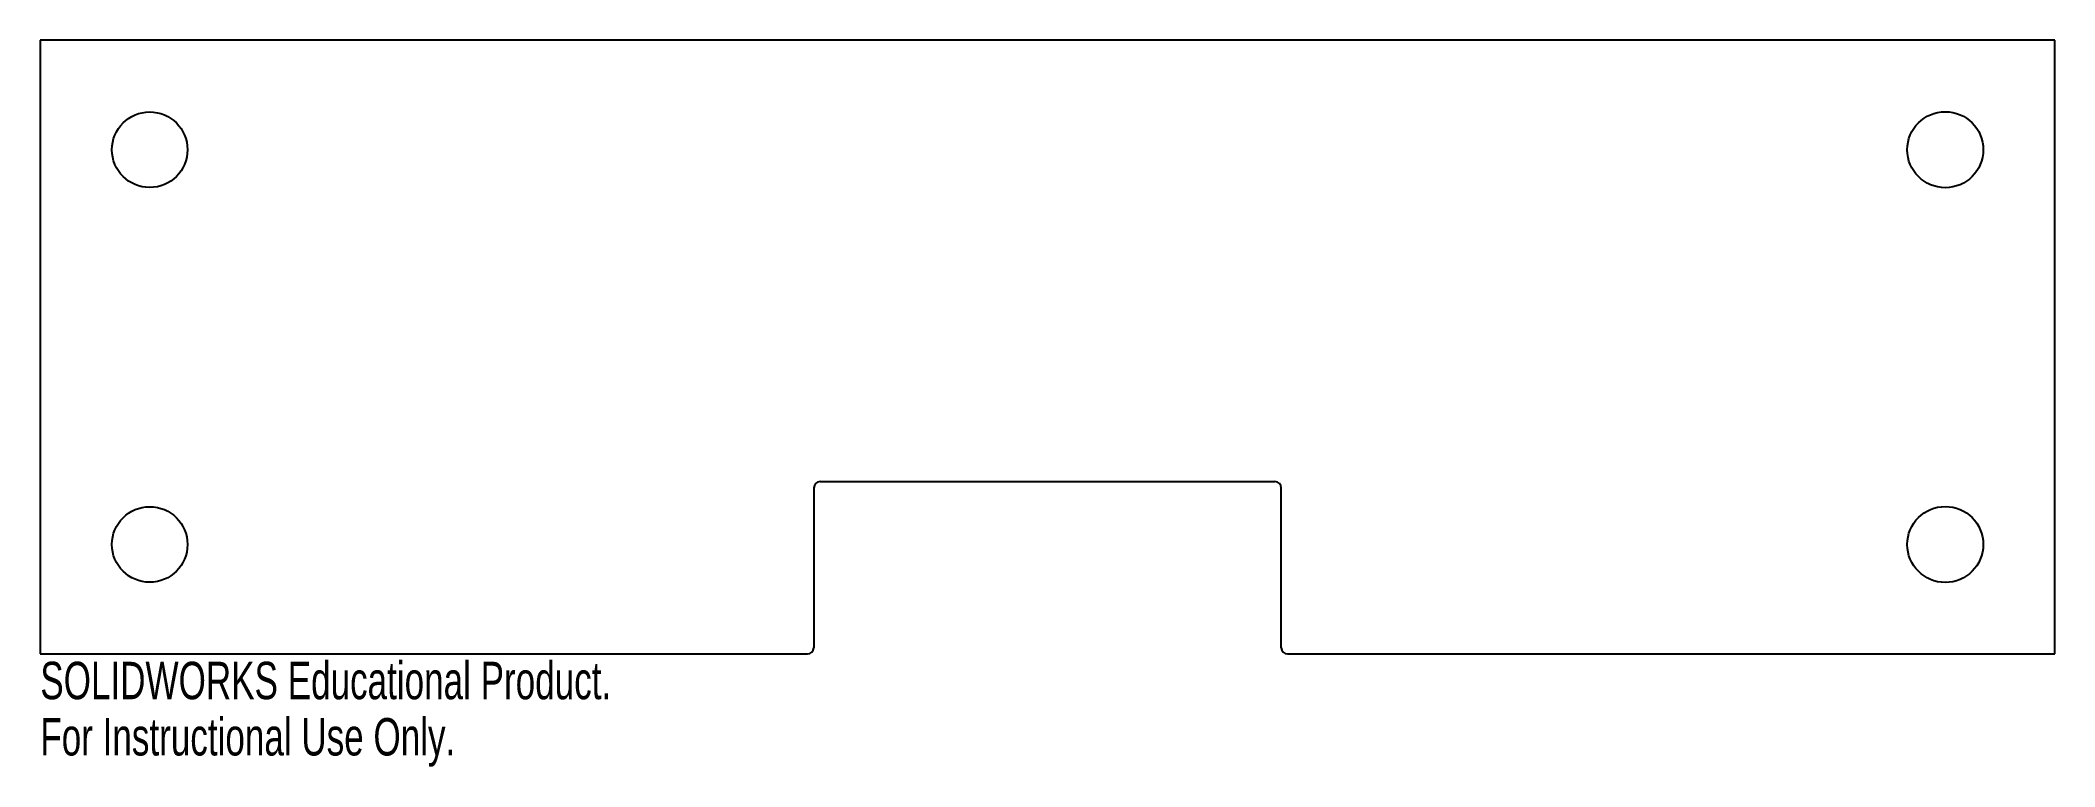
# Model space of a CAD drawing. Header units: inches. Extents: x -5.1 to 5.1, y -2.1 to 1.6.
import ezdxf

# ---------------------------------------------------------------- set-up
doc = ezdxf.new("R2010")
doc.units = ezdxf.units.IN
doc.header["$MEASUREMENT"] = 0
doc.styles.add('SLDTEXTSTYLE0', font='TXT', dxfattribs={"width": 0.7})

msp = doc.modelspace()

# ---------------------------------------------------------------- linework, layer by layer
at = {"color": 7, "linetype": 'Continuous', "lineweight": 25}
for p, q in [((5.118, 1.559), (-5.118, 1.559)), ((-5.118, 1.559), (-5.118, -1.559)), ((5.118, -1.559), (5.118, 1.559)), ((-1.188, -0.715), (-1.188, -1.528)), ((1.156, -0.684), (-1.156, -0.684)), ((1.188, -1.528), (1.188, -0.715)), ((-5.118, -1.559), (-1.219, -1.559)), ((1.219, -1.559), (5.118, -1.559))]:
    msp.add_line(p, q, dxfattribs=at)
for centre, radius in [((-4.562, 1.003), 0.192), ((4.562, 1.003), 0.193), ((-4.562, -1.003), 0.192), ((4.562, -1.003), 0.193)]:
    msp.add_circle(centre, radius, dxfattribs=at)
for centre, radius, start, end in [((-1.156, -0.715), 0.0312, 90, 180), ((1.156, -0.715), 0.0313, 0, 90), ((-1.219, -1.528), 0.0312, 270, 0), ((1.219, -1.528), 0.0312, 180, 270)]:
    msp.add_arc(centre, radius, start, end, dxfattribs=at)

# ---------------------------------------------------------------- texts
at = {"color": 7, "linetype": 'Continuous', "char_height": 0.1903, "attachment_point": 1, "style": 'SLDTEXTSTYLE0'}
for s, insert in [('SOLIDWORKS Educational Product.', (-5.118, -1.599)), ('For Instructional Use Only.', (-5.118, -1.885))]:
    msp.add_mtext(s, dxfattribs=dict(at, insert=insert))

doc.saveas('drawing.dxf')
